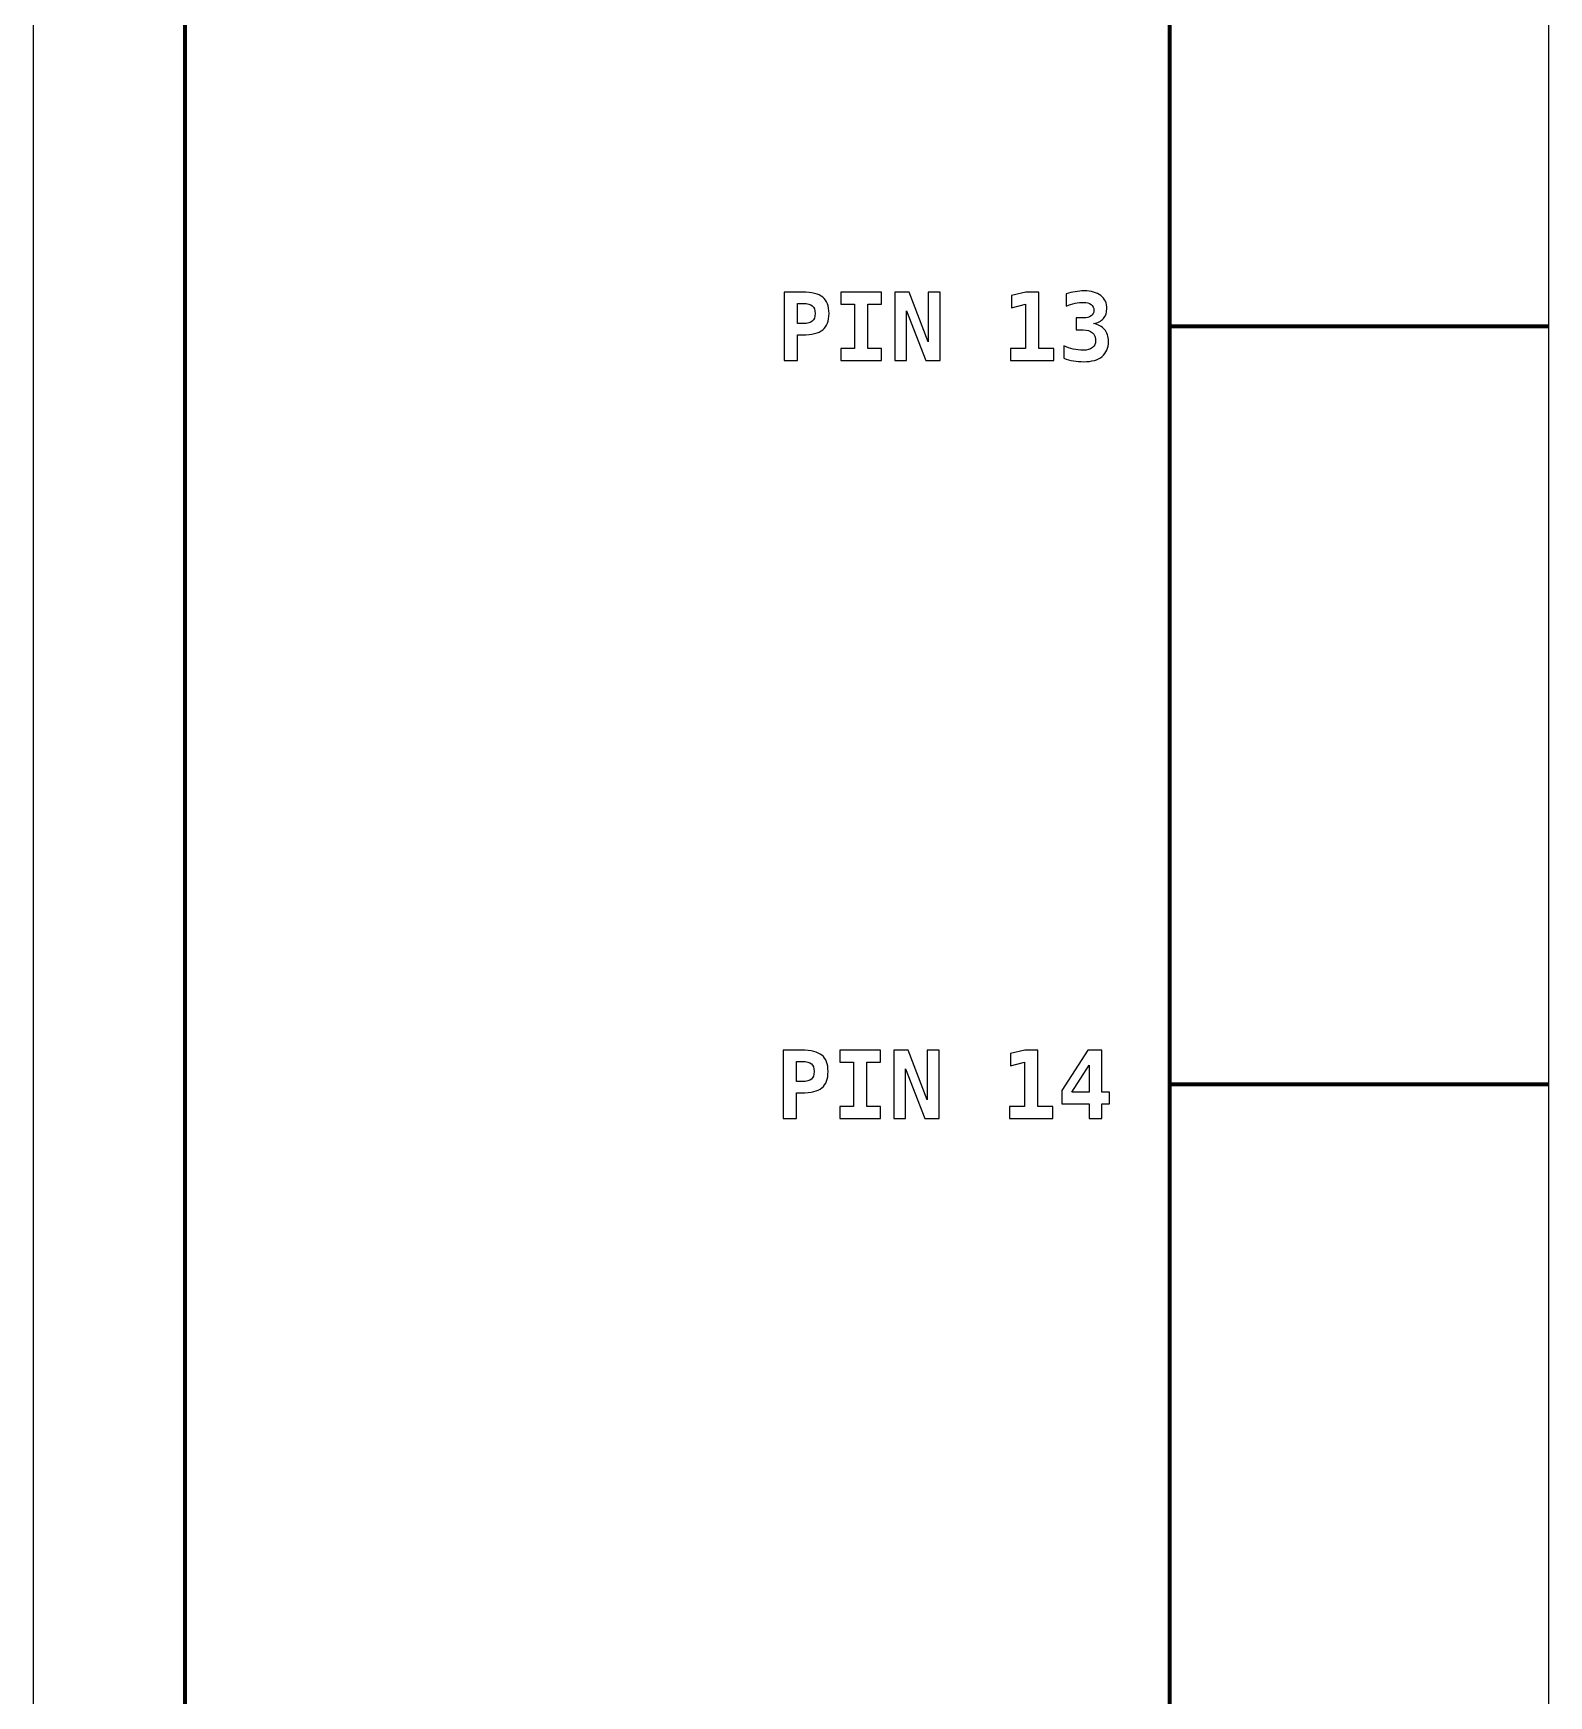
# Model space of a CAD drawing. Header units: centimetres. Extents: x -11.5 to -9.5, y -22.9 to -4.8.
# Drawn here: x -11.5 to -9.5, y -20.657 to -18.463 of the extents above; entities that cross this region are included whole.
import ezdxf

# ---------------------------------------------------------------- set-up
doc = ezdxf.new("R2010")
doc.units = ezdxf.units.CM
doc.header["$MEASUREMENT"] = 0
doc.layers.add('Layer 1', color=7, linetype='Continuous')

msp = doc.modelspace()

# ---------------------------------------------------------------- linework, layer by layer
at = {"layer": 'Layer 1', "color": 7}
msp.add_lwpolyline([(-11.5, -22.85), (-9.5, -22.85), (-9.5, -4.85), (-11.5, -4.85), (-11.5, -22.85)], close=True, dxfattribs=at)
at = {"layer": 'Layer 1', "color": 7, "lineweight": 100}
msp.add_lwpolyline([(-11.3, -22.35), (-10, -22.35), (-10, -6.35), (-11.3, -6.35), (-11.3, -22.35)], close=True, dxfattribs=at)
at = {"layer": 'Layer 1', "color": 250}
for points, knots in [([(-10.50921, -18.80492), (-10.50921, -18.80492), (-10.48478, -18.80492), (-10.48478, -18.80492), (-10.48478, -18.80492), (-10.47237, -18.80492), (-10.46344, -18.80712), (-10.45799, -18.81155), (-10.45799, -18.81155), (-10.45253, -18.81597), (-10.44982, -18.82315), (-10.44982, -18.83307), (-10.44982, -18.83307), (-10.44982, -18.84299), (-10.45253, -18.85017), (-10.45799, -18.8546), (-10.45799, -18.8546), (-10.46344, -18.85902), (-10.47237, -18.86122), (-10.48478, -18.86122), (-10.48478, -18.86122), (-10.48478, -18.86122), (-10.49143, -18.86122), (-10.49143, -18.86122), (-10.49143, -18.86122), (-10.49143, -18.86122), (-10.49143, -18.89493), (-10.49143, -18.89493), (-10.49143, -18.89493), (-10.49143, -18.89493), (-10.50921, -18.89493), (-10.50921, -18.89493), (-10.50921, -18.89493), (-10.50921, -18.89493), (-10.50921, -18.80492), (-10.50921, -18.80492)], [0, 0, 0, 0, 0.1111111, 0.1111111, 0.1111111, 0.1111111, 0.2222222, 0.2222222, 0.2222222, 0.2222222, 0.3333333, 0.3333333, 0.3333333, 0.3333333, 0.4444444, 0.4444444, 0.4444444, 0.4444444, 0.5555556, 0.5555556, 0.5555556, 0.5555556, 0.6666667, 0.6666667, 0.6666667, 0.6666667, 0.7777778, 0.7777778, 0.7777778, 0.7777778, 0.8888889, 0.8888889, 0.8888889, 0.8888889, 1, 1, 1, 1]), ([(-10.43428, -18.8206), (-10.43428, -18.8206), (-10.43428, -18.80492), (-10.43428, -18.80492), (-10.43428, -18.80492), (-10.43428, -18.80492), (-10.38069, -18.80492), (-10.38069, -18.80492), (-10.38069, -18.80492), (-10.38069, -18.80492), (-10.38069, -18.8206), (-10.38069, -18.8206), (-10.38069, -18.8206), (-10.38069, -18.8206), (-10.3986, -18.8206), (-10.3986, -18.8206), (-10.3986, -18.8206), (-10.3986, -18.8206), (-10.3986, -18.87925), (-10.3986, -18.87925), (-10.3986, -18.87925), (-10.3986, -18.87925), (-10.38069, -18.87925), (-10.38069, -18.87925), (-10.38069, -18.87925), (-10.38069, -18.87925), (-10.38069, -18.89493), (-10.38069, -18.89493), (-10.38069, -18.89493), (-10.38069, -18.89493), (-10.43428, -18.89493), (-10.43428, -18.89493), (-10.43428, -18.89493), (-10.43428, -18.89493), (-10.43428, -18.87925), (-10.43428, -18.87925), (-10.43428, -18.87925), (-10.43428, -18.87925), (-10.41638, -18.87925), (-10.41638, -18.87925), (-10.41638, -18.87925), (-10.41638, -18.87925), (-10.41638, -18.8206), (-10.41638, -18.8206), (-10.41638, -18.8206), (-10.41638, -18.8206), (-10.43428, -18.8206), (-10.43428, -18.8206)], [0, 0, 0, 0, 0.0833333, 0.0833333, 0.0833333, 0.0833333, 0.1666667, 0.1666667, 0.1666667, 0.1666667, 0.25, 0.25, 0.25, 0.25, 0.3333333, 0.3333333, 0.3333333, 0.3333333, 0.4166667, 0.4166667, 0.4166667, 0.4166667, 0.5, 0.5, 0.5, 0.5, 0.5833333, 0.5833333, 0.5833333, 0.5833333, 0.6666667, 0.6666667, 0.6666667, 0.6666667, 0.75, 0.75, 0.75, 0.75, 0.8333333, 0.8333333, 0.8333333, 0.8333333, 0.9166667, 0.9166667, 0.9166667, 0.9166667, 1, 1, 1, 1]), ([(-10.36314, -18.80492), (-10.36314, -18.80492), (-10.34402, -18.80492), (-10.34402, -18.80492), (-10.34402, -18.80492), (-10.34402, -18.80492), (-10.31896, -18.87034), (-10.31896, -18.87034), (-10.31896, -18.87034), (-10.31896, -18.87034), (-10.31896, -18.80492), (-10.31896, -18.80492), (-10.31896, -18.80492), (-10.31896, -18.80492), (-10.30328, -18.80492), (-10.30328, -18.80492), (-10.30328, -18.80492), (-10.30328, -18.80492), (-10.30328, -18.89493), (-10.30328, -18.89493), (-10.30328, -18.89493), (-10.30328, -18.89493), (-10.32227, -18.89493), (-10.32227, -18.89493), (-10.32227, -18.89493), (-10.32227, -18.89493), (-10.34746, -18.82951), (-10.34746, -18.82951), (-10.34746, -18.82951), (-10.34746, -18.82951), (-10.34746, -18.89493), (-10.34746, -18.89493), (-10.34746, -18.89493), (-10.34746, -18.89493), (-10.36314, -18.89493), (-10.36314, -18.89493), (-10.36314, -18.89493), (-10.36314, -18.89493), (-10.36314, -18.80492), (-10.36314, -18.80492)], [0, 0, 0, 0, 0.1, 0.1, 0.1, 0.1, 0.2, 0.2, 0.2, 0.2, 0.3, 0.3, 0.3, 0.3, 0.4, 0.4, 0.4, 0.4, 0.5, 0.5, 0.5, 0.5, 0.6, 0.6, 0.6, 0.6, 0.7, 0.7, 0.7, 0.7, 0.8, 0.8, 0.8, 0.8, 0.9, 0.9, 0.9, 0.9, 1, 1, 1, 1]), ([(-10.21032, -18.87925), (-10.21032, -18.87925), (-10.19042, -18.87925), (-10.19042, -18.87925), (-10.19042, -18.87925), (-10.19042, -18.87925), (-10.19042, -18.82083), (-10.19042, -18.82083), (-10.19042, -18.82083), (-10.19042, -18.82083), (-10.20892, -18.82542), (-10.20892, -18.82542), (-10.20892, -18.82542), (-10.20892, -18.82542), (-10.20892, -18.80939), (-10.20892, -18.80939), (-10.20892, -18.80939), (-10.20892, -18.80939), (-10.1903, -18.80492), (-10.1903, -18.80492), (-10.1903, -18.80492), (-10.1903, -18.80492), (-10.17312, -18.80492), (-10.17312, -18.80492), (-10.17312, -18.80492), (-10.17312, -18.80492), (-10.17312, -18.87925), (-10.17312, -18.87925), (-10.17312, -18.87925), (-10.17312, -18.87925), (-10.15322, -18.87925), (-10.15322, -18.87925), (-10.15322, -18.87925), (-10.15322, -18.87925), (-10.15322, -18.89493), (-10.15322, -18.89493), (-10.15322, -18.89493), (-10.15322, -18.89493), (-10.21032, -18.89493), (-10.21032, -18.89493), (-10.21032, -18.89493), (-10.21032, -18.89493), (-10.21032, -18.87925), (-10.21032, -18.87925)], [0, 0, 0, 0, 0.0909091, 0.0909091, 0.0909091, 0.0909091, 0.1818182, 0.1818182, 0.1818182, 0.1818182, 0.2727273, 0.2727273, 0.2727273, 0.2727273, 0.3636364, 0.3636364, 0.3636364, 0.3636364, 0.4545455, 0.4545455, 0.4545455, 0.4545455, 0.5454545, 0.5454545, 0.5454545, 0.5454545, 0.6363636, 0.6363636, 0.6363636, 0.6363636, 0.7272727, 0.7272727, 0.7272727, 0.7272727, 0.8181818, 0.8181818, 0.8181818, 0.8181818, 0.9090909, 0.9090909, 0.9090909, 0.9090909, 1, 1, 1, 1]), ([(-10.11424, -18.85466), (-10.11424, -18.85466), (-10.12377, -18.85466), (-10.12377, -18.85466), (-10.12377, -18.85466), (-10.12377, -18.85466), (-10.12377, -18.83898), (-10.12377, -18.83898), (-10.12377, -18.83898), (-10.12377, -18.83898), (-10.11424, -18.83898), (-10.11424, -18.83898), (-10.11424, -18.83898), (-10.10984, -18.83898), (-10.1064, -18.83811), (-10.10397, -18.83636), (-10.10397, -18.83636), (-10.10154, -18.83461), (-10.10033, -18.83215), (-10.10033, -18.82898), (-10.10033, -18.82898), (-10.10033, -18.82564), (-10.10154, -18.82303), (-10.10397, -18.82116), (-10.10397, -18.82116), (-10.1064, -18.81928), (-10.10984, -18.81836), (-10.11424, -18.81836), (-10.11424, -18.81836), (-10.11761, -18.81836), (-10.12124, -18.81879), (-10.12508, -18.81963), (-10.12508, -18.81963), (-10.12895, -18.82048), (-10.13295, -18.82171), (-10.13708, -18.82332), (-10.13708, -18.82332), (-10.13708, -18.82332), (-10.13708, -18.80716), (-10.13708, -18.80716), (-10.13708, -18.80716), (-10.13295, -18.80591), (-10.12887, -18.80496), (-10.12486, -18.80428), (-10.12486, -18.80428), (-10.12083, -18.80362), (-10.11698, -18.80329), (-10.11327, -18.80329), (-10.11327, -18.80329), (-10.10379, -18.80329), (-10.0964, -18.80537), (-10.09111, -18.80951), (-10.09111, -18.80951), (-10.0858, -18.81365), (-10.08315, -18.81935), (-10.08315, -18.82663), (-10.08315, -18.82663), (-10.08315, -18.83196), (-10.08467, -18.83634), (-10.08774, -18.83974), (-10.08774, -18.83974), (-10.09078, -18.84313), (-10.09514, -18.84536), (-10.1008, -18.84639), (-10.1008, -18.84639), (-10.09438, -18.84752), (-10.08946, -18.85009), (-10.08609, -18.85408), (-10.08609, -18.85408), (-10.08271, -18.85807), (-10.08103, -18.86334), (-10.08103, -18.86985), (-10.08103, -18.86985), (-10.08103, -18.87857), (-10.08383, -18.88522), (-10.0894, -18.88981), (-10.0894, -18.88981), (-10.095, -18.89439), (-10.10311, -18.89668), (-10.11377, -18.89668), (-10.11377, -18.89668), (-10.11829, -18.89668), (-10.12276, -18.89629), (-10.12716, -18.89553), (-10.12716, -18.89553), (-10.13157, -18.89477), (-10.13579, -18.89365), (-10.1398, -18.89221), (-10.1398, -18.89221), (-10.1398, -18.89221), (-10.1398, -18.87569), (-10.1398, -18.87569), (-10.1398, -18.87569), (-10.13601, -18.87758), (-10.13194, -18.87902), (-10.12755, -18.88001), (-10.12755, -18.88001), (-10.12319, -18.881), (-10.11858, -18.88149), (-10.11377, -18.88149), (-10.11377, -18.88149), (-10.10893, -18.88149), (-10.10512, -18.88038), (-10.1023, -18.87814), (-10.1023, -18.87814), (-10.09949, -18.87592), (-10.09809, -18.87291), (-10.09809, -18.86912), (-10.09809, -18.86912), (-10.09809, -18.86452), (-10.09949, -18.86093), (-10.1023, -18.85842), (-10.1023, -18.85842), (-10.10512, -18.85591), (-10.1091, -18.85466), (-10.11424, -18.85466)], [0, 0, 0, 0, 0.0344828, 0.0344828, 0.0344828, 0.0344828, 0.0689655, 0.0689655, 0.0689655, 0.0689655, 0.1034483, 0.1034483, 0.1034483, 0.1034483, 0.137931, 0.137931, 0.137931, 0.137931, 0.1724138, 0.1724138, 0.1724138, 0.1724138, 0.2068966, 0.2068966, 0.2068966, 0.2068966, 0.2413793, 0.2413793, 0.2413793, 0.2413793, 0.2758621, 0.2758621, 0.2758621, 0.2758621, 0.3103448, 0.3103448, 0.3103448, 0.3103448, 0.3448276, 0.3448276, 0.3448276, 0.3448276, 0.3793103, 0.3793103, 0.3793103, 0.3793103, 0.4137931, 0.4137931, 0.4137931, 0.4137931, 0.4482759, 0.4482759, 0.4482759, 0.4482759, 0.4827586, 0.4827586, 0.4827586, 0.4827586, 0.5172414, 0.5172414, 0.5172414, 0.5172414, 0.5517241, 0.5517241, 0.5517241, 0.5517241, 0.5862069, 0.5862069, 0.5862069, 0.5862069, 0.6206897, 0.6206897, 0.6206897, 0.6206897, 0.6551724, 0.6551724, 0.6551724, 0.6551724, 0.6896552, 0.6896552, 0.6896552, 0.6896552, 0.7241379, 0.7241379, 0.7241379, 0.7241379, 0.7586207, 0.7586207, 0.7586207, 0.7586207, 0.7931034, 0.7931034, 0.7931034, 0.7931034, 0.8275862, 0.8275862, 0.8275862, 0.8275862, 0.862069, 0.862069, 0.862069, 0.862069, 0.8965517, 0.8965517, 0.8965517, 0.8965517, 0.9310345, 0.9310345, 0.9310345, 0.9310345, 0.9655172, 0.9655172, 0.9655172, 0.9655172, 1, 1, 1, 1]), ([(-10.49143, -18.81988), (-10.49143, -18.81988), (-10.49143, -18.84626), (-10.49143, -18.84626), (-10.49143, -18.84626), (-10.49143, -18.84626), (-10.48412, -18.84626), (-10.48412, -18.84626), (-10.48412, -18.84626), (-10.4783, -18.84626), (-10.4742, -18.84527), (-10.47186, -18.84332), (-10.47186, -18.84332), (-10.46949, -18.84134), (-10.46832, -18.83793), (-10.46832, -18.83307), (-10.46832, -18.83307), (-10.46832, -18.82822), (-10.46949, -18.8248), (-10.47186, -18.82282), (-10.47186, -18.82282), (-10.4742, -18.82087), (-10.4783, -18.81988), (-10.48412, -18.81988), (-10.48412, -18.81988), (-10.48412, -18.81988), (-10.49143, -18.81988), (-10.49143, -18.81988)], [0, 0, 0, 0, 0.1428571, 0.1428571, 0.1428571, 0.1428571, 0.2857143, 0.2857143, 0.2857143, 0.2857143, 0.4285714, 0.4285714, 0.4285714, 0.4285714, 0.5714286, 0.5714286, 0.5714286, 0.5714286, 0.7142857, 0.7142857, 0.7142857, 0.7142857, 0.8571429, 0.8571429, 0.8571429, 0.8571429, 1, 1, 1, 1]), ([(-10.51045, -19.80498), (-10.51045, -19.80498), (-10.48602, -19.80498), (-10.48602, -19.80498), (-10.48602, -19.80498), (-10.47361, -19.80498), (-10.46468, -19.80718), (-10.45923, -19.81161), (-10.45923, -19.81161), (-10.45377, -19.81603), (-10.45106, -19.82321), (-10.45106, -19.83313), (-10.45106, -19.83313), (-10.45106, -19.84305), (-10.45377, -19.85023), (-10.45923, -19.85466), (-10.45923, -19.85466), (-10.46468, -19.85908), (-10.47361, -19.86128), (-10.48602, -19.86128), (-10.48602, -19.86128), (-10.48602, -19.86128), (-10.49267, -19.86128), (-10.49267, -19.86128), (-10.49267, -19.86128), (-10.49267, -19.86128), (-10.49267, -19.89499), (-10.49267, -19.89499), (-10.49267, -19.89499), (-10.49267, -19.89499), (-10.51045, -19.89499), (-10.51045, -19.89499), (-10.51045, -19.89499), (-10.51045, -19.89499), (-10.51045, -19.80498), (-10.51045, -19.80498)], [0, 0, 0, 0, 0.1111111, 0.1111111, 0.1111111, 0.1111111, 0.2222222, 0.2222222, 0.2222222, 0.2222222, 0.3333333, 0.3333333, 0.3333333, 0.3333333, 0.4444444, 0.4444444, 0.4444444, 0.4444444, 0.5555556, 0.5555556, 0.5555556, 0.5555556, 0.6666667, 0.6666667, 0.6666667, 0.6666667, 0.7777778, 0.7777778, 0.7777778, 0.7777778, 0.8888889, 0.8888889, 0.8888889, 0.8888889, 1, 1, 1, 1]), ([(-10.43552, -19.82066), (-10.43552, -19.82066), (-10.43552, -19.80498), (-10.43552, -19.80498), (-10.43552, -19.80498), (-10.43552, -19.80498), (-10.38193, -19.80498), (-10.38193, -19.80498), (-10.38193, -19.80498), (-10.38193, -19.80498), (-10.38193, -19.82066), (-10.38193, -19.82066), (-10.38193, -19.82066), (-10.38193, -19.82066), (-10.39984, -19.82066), (-10.39984, -19.82066), (-10.39984, -19.82066), (-10.39984, -19.82066), (-10.39984, -19.87931), (-10.39984, -19.87931), (-10.39984, -19.87931), (-10.39984, -19.87931), (-10.38193, -19.87931), (-10.38193, -19.87931), (-10.38193, -19.87931), (-10.38193, -19.87931), (-10.38193, -19.89499), (-10.38193, -19.89499), (-10.38193, -19.89499), (-10.38193, -19.89499), (-10.43552, -19.89499), (-10.43552, -19.89499), (-10.43552, -19.89499), (-10.43552, -19.89499), (-10.43552, -19.87931), (-10.43552, -19.87931), (-10.43552, -19.87931), (-10.43552, -19.87931), (-10.41762, -19.87931), (-10.41762, -19.87931), (-10.41762, -19.87931), (-10.41762, -19.87931), (-10.41762, -19.82066), (-10.41762, -19.82066), (-10.41762, -19.82066), (-10.41762, -19.82066), (-10.43552, -19.82066), (-10.43552, -19.82066)], [0, 0, 0, 0, 0.0833333, 0.0833333, 0.0833333, 0.0833333, 0.1666667, 0.1666667, 0.1666667, 0.1666667, 0.25, 0.25, 0.25, 0.25, 0.3333333, 0.3333333, 0.3333333, 0.3333333, 0.4166667, 0.4166667, 0.4166667, 0.4166667, 0.5, 0.5, 0.5, 0.5, 0.5833333, 0.5833333, 0.5833333, 0.5833333, 0.6666667, 0.6666667, 0.6666667, 0.6666667, 0.75, 0.75, 0.75, 0.75, 0.8333333, 0.8333333, 0.8333333, 0.8333333, 0.9166667, 0.9166667, 0.9166667, 0.9166667, 1, 1, 1, 1]), ([(-10.36438, -19.80498), (-10.36438, -19.80498), (-10.34526, -19.80498), (-10.34526, -19.80498), (-10.34526, -19.80498), (-10.34526, -19.80498), (-10.3202, -19.8704), (-10.3202, -19.8704), (-10.3202, -19.8704), (-10.3202, -19.8704), (-10.3202, -19.80498), (-10.3202, -19.80498), (-10.3202, -19.80498), (-10.3202, -19.80498), (-10.30452, -19.80498), (-10.30452, -19.80498), (-10.30452, -19.80498), (-10.30452, -19.80498), (-10.30452, -19.89499), (-10.30452, -19.89499), (-10.30452, -19.89499), (-10.30452, -19.89499), (-10.32351, -19.89499), (-10.32351, -19.89499), (-10.32351, -19.89499), (-10.32351, -19.89499), (-10.3487, -19.82957), (-10.3487, -19.82957), (-10.3487, -19.82957), (-10.3487, -19.82957), (-10.3487, -19.89499), (-10.3487, -19.89499), (-10.3487, -19.89499), (-10.3487, -19.89499), (-10.36438, -19.89499), (-10.36438, -19.89499), (-10.36438, -19.89499), (-10.36438, -19.89499), (-10.36438, -19.80498), (-10.36438, -19.80498)], [0, 0, 0, 0, 0.1, 0.1, 0.1, 0.1, 0.2, 0.2, 0.2, 0.2, 0.3, 0.3, 0.3, 0.3, 0.4, 0.4, 0.4, 0.4, 0.5, 0.5, 0.5, 0.5, 0.6, 0.6, 0.6, 0.6, 0.7, 0.7, 0.7, 0.7, 0.8, 0.8, 0.8, 0.8, 0.9, 0.9, 0.9, 0.9, 1, 1, 1, 1]), ([(-10.21156, -19.87931), (-10.21156, -19.87931), (-10.19166, -19.87931), (-10.19166, -19.87931), (-10.19166, -19.87931), (-10.19166, -19.87931), (-10.19166, -19.82089), (-10.19166, -19.82089), (-10.19166, -19.82089), (-10.19166, -19.82089), (-10.21016, -19.82548), (-10.21016, -19.82548), (-10.21016, -19.82548), (-10.21016, -19.82548), (-10.21016, -19.80945), (-10.21016, -19.80945), (-10.21016, -19.80945), (-10.21016, -19.80945), (-10.19154, -19.80498), (-10.19154, -19.80498), (-10.19154, -19.80498), (-10.19154, -19.80498), (-10.17436, -19.80498), (-10.17436, -19.80498), (-10.17436, -19.80498), (-10.17436, -19.80498), (-10.17436, -19.87931), (-10.17436, -19.87931), (-10.17436, -19.87931), (-10.17436, -19.87931), (-10.15446, -19.87931), (-10.15446, -19.87931), (-10.15446, -19.87931), (-10.15446, -19.87931), (-10.15446, -19.89499), (-10.15446, -19.89499), (-10.15446, -19.89499), (-10.15446, -19.89499), (-10.21156, -19.89499), (-10.21156, -19.89499), (-10.21156, -19.89499), (-10.21156, -19.89499), (-10.21156, -19.87931), (-10.21156, -19.87931)], [0, 0, 0, 0, 0.0909091, 0.0909091, 0.0909091, 0.0909091, 0.1818182, 0.1818182, 0.1818182, 0.1818182, 0.2727273, 0.2727273, 0.2727273, 0.2727273, 0.3636364, 0.3636364, 0.3636364, 0.3636364, 0.4545455, 0.4545455, 0.4545455, 0.4545455, 0.5454545, 0.5454545, 0.5454545, 0.5454545, 0.6363636, 0.6363636, 0.6363636, 0.6363636, 0.7272727, 0.7272727, 0.7272727, 0.7272727, 0.8181818, 0.8181818, 0.8181818, 0.8181818, 0.9090909, 0.9090909, 0.9090909, 0.9090909, 1, 1, 1, 1]), ([(-10.10828, -19.80498), (-10.10828, -19.80498), (-10.08965, -19.80498), (-10.08965, -19.80498), (-10.08965, -19.80498), (-10.08965, -19.80498), (-10.08965, -19.86032), (-10.08965, -19.86032), (-10.08965, -19.86032), (-10.08965, -19.86032), (-10.07978, -19.86032), (-10.07978, -19.86032), (-10.07978, -19.86032), (-10.07978, -19.86032), (-10.07978, -19.87556), (-10.07978, -19.87556), (-10.07978, -19.87556), (-10.07978, -19.87556), (-10.08965, -19.87556), (-10.08965, -19.87556), (-10.08965, -19.87556), (-10.08965, -19.87556), (-10.08965, -19.89499), (-10.08965, -19.89499), (-10.08965, -19.89499), (-10.08965, -19.89499), (-10.10671, -19.89499), (-10.10671, -19.89499), (-10.10671, -19.89499), (-10.10671, -19.89499), (-10.10671, -19.87556), (-10.10671, -19.87556), (-10.10671, -19.87556), (-10.10671, -19.87556), (-10.14242, -19.87556), (-10.14242, -19.87556), (-10.14242, -19.87556), (-10.14242, -19.87556), (-10.14242, -19.85832), (-10.14242, -19.85832), (-10.14242, -19.85832), (-10.14242, -19.85832), (-10.10828, -19.80498), (-10.10828, -19.80498)], [0, 0, 0, 0, 0.0909091, 0.0909091, 0.0909091, 0.0909091, 0.1818182, 0.1818182, 0.1818182, 0.1818182, 0.2727273, 0.2727273, 0.2727273, 0.2727273, 0.3636364, 0.3636364, 0.3636364, 0.3636364, 0.4545455, 0.4545455, 0.4545455, 0.4545455, 0.5454545, 0.5454545, 0.5454545, 0.5454545, 0.6363636, 0.6363636, 0.6363636, 0.6363636, 0.7272727, 0.7272727, 0.7272727, 0.7272727, 0.8181818, 0.8181818, 0.8181818, 0.8181818, 0.9090909, 0.9090909, 0.9090909, 0.9090909, 1, 1, 1, 1]), ([(-10.49267, -19.81994), (-10.49267, -19.81994), (-10.49267, -19.84632), (-10.49267, -19.84632), (-10.49267, -19.84632), (-10.49267, -19.84632), (-10.48536, -19.84632), (-10.48536, -19.84632), (-10.48536, -19.84632), (-10.47954, -19.84632), (-10.47544, -19.84533), (-10.4731, -19.84338), (-10.4731, -19.84338), (-10.47073, -19.8414), (-10.46956, -19.83799), (-10.46956, -19.83313), (-10.46956, -19.83313), (-10.46956, -19.82828), (-10.47073, -19.82486), (-10.4731, -19.82288), (-10.4731, -19.82288), (-10.47544, -19.82093), (-10.47954, -19.81994), (-10.48536, -19.81994), (-10.48536, -19.81994), (-10.48536, -19.81994), (-10.49267, -19.81994), (-10.49267, -19.81994)], [0, 0, 0, 0, 0.1428571, 0.1428571, 0.1428571, 0.1428571, 0.2857143, 0.2857143, 0.2857143, 0.2857143, 0.4285714, 0.4285714, 0.4285714, 0.4285714, 0.5714286, 0.5714286, 0.5714286, 0.5714286, 0.7142857, 0.7142857, 0.7142857, 0.7142857, 0.8571429, 0.8571429, 0.8571429, 0.8571429, 1, 1, 1, 1]), ([(-10.10671, -19.82476), (-10.10671, -19.82476), (-10.12945, -19.86032), (-10.12945, -19.86032), (-10.12945, -19.86032), (-10.12945, -19.86032), (-10.10671, -19.86032), (-10.10671, -19.86032), (-10.10671, -19.86032), (-10.10671, -19.86032), (-10.10671, -19.82476), (-10.10671, -19.82476)], [0, 0, 0, 0, 0.3333333, 0.3333333, 0.3333333, 0.3333333, 0.6666667, 0.6666667, 0.6666667, 0.6666667, 1, 1, 1, 1])]:
    msp.add_open_spline(points, degree=3, knots=knots, dxfattribs=at)
at = {"layer": 'Layer 1', "color": 250, "lineweight": 100}
for points in [[(-10, -18.85), (-10, -18.85), (-9.5, -18.85), (-9.5, -18.85)], [(-10, -19.85), (-10, -19.85), (-9.5, -19.85), (-9.5, -19.85)]]:
    msp.add_open_spline(points, degree=3, dxfattribs=at)

doc.saveas('drawing.dxf')
